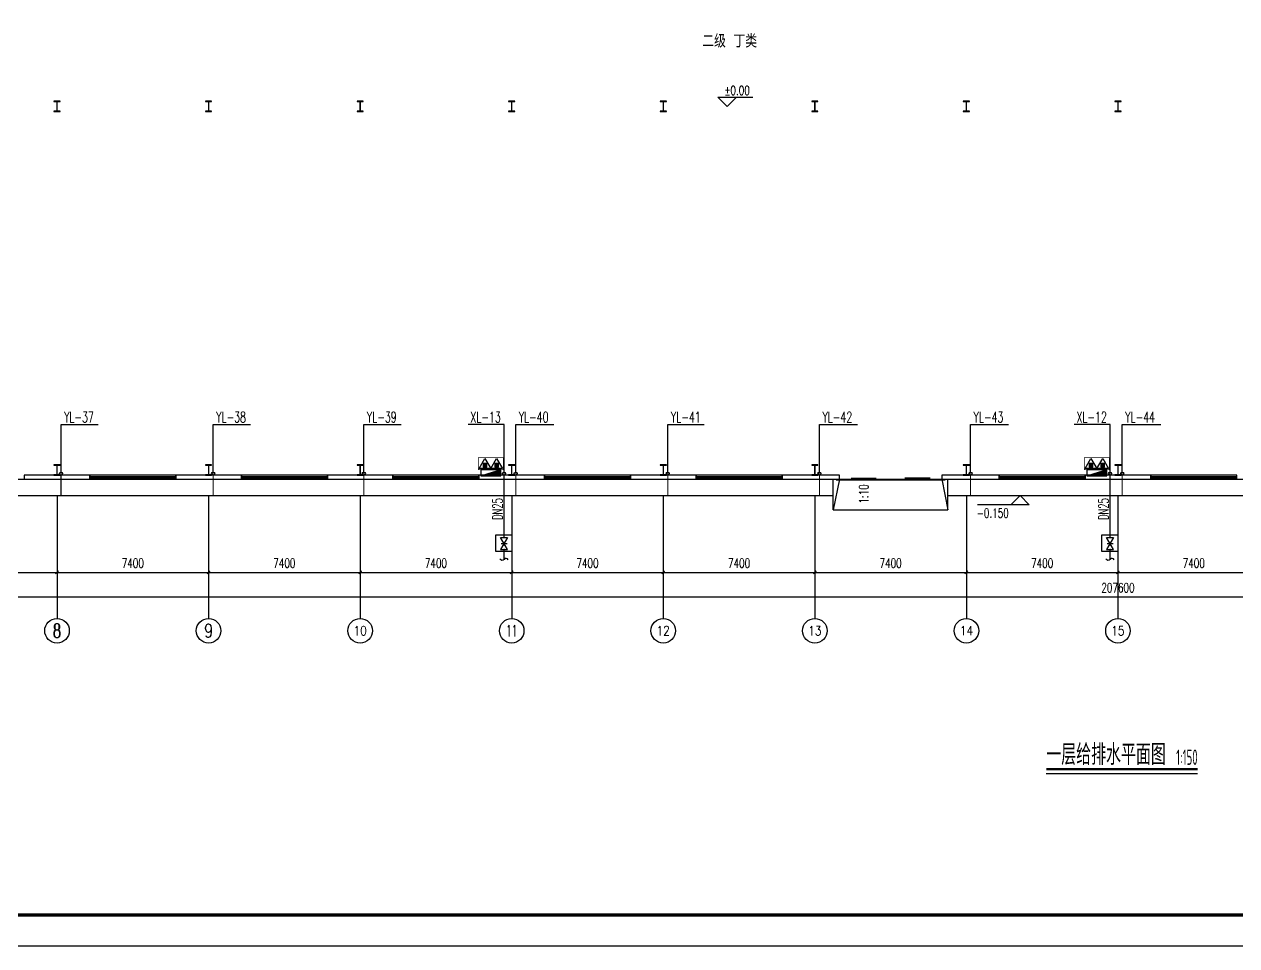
# Model space of a CAD drawing. Extents: x -409572 to -157272, y 600795 to 878326.
# Drawn here: x -340119 to -280919, y 697059 to 742051 of the extents above; entities that cross this region are included whole.
import ezdxf
from ezdxf.enums import TextEntityAlignment as Align

# ---------------------------------------------------------------- set-up
doc = ezdxf.new("R2010")
doc.units = 0
doc.header["$LTSCALE"] = 1000
doc.header["$MEASUREMENT"] = 0
for name, pattern in [('CENTER2', [1.125, 0.75, -0.125, 0.125, -0.125]), ('DASHDOT2', [0.5, 0.25, -0.125, 0, -0.125]), ('PHANTOM2', [1.25, 0.625, -0.125, 0.125, -0.125, 0.125, -0.125])]:
    doc.linetypes.add(name, pattern=pattern)
doc.layers.get('0').update_dxf_attribs({"linetype": 'CONTINUOUS'})
doc.layers.get('DEFPOINTS').update_dxf_attribs({"linetype": 'CONTINUOUS'})
for name, color, linetype in [('AXIS', 3, 'CONTINUOUS'), ('AXIS_TEXT', 7, 'CONTINUOUS'), ('COLUMN', 9, 'CONTINUOUS'), ('DIM_ELEV', 3, 'CONTINUOUS'), ('DIM_SYMB', 3, 'CONTINUOUS'), ('DIM_消防', 3, 'CONTINUOUS'), ('DIM_雨水', 3, 'CONTINUOUS'), ('EQUIP_消防', 7, 'CONTINUOUS'), ('GROUND', 2, 'CONTINUOUS'), ('PIPE-消防', 1, 'CONTINUOUS'), ('PIPE-雨水', 4, 'PHANTOM2'), ('PUB_TEXT', 7, 'CONTINUOUS'), ('PUB_TITLE', 4, 'CONTINUOUS'), ('STAIR', 2, 'CONTINUOUS'), ('TWT_TEXT', 7, 'CONTINUOUS'), ('VALVE_消防', 7, 'CONTINUOUS'), ('VPIPE-消防', 1, 'DASHDOT2'), ('VPIPE-雨水', 4, 'PHANTOM2'), ('WALL', 9, 'CONTINUOUS'), ('WINDOW', 4, 'CONTINUOUS'), ('WIRE-照明', 1, 'CONTINUOUS')]:
    doc.layers.add(name, color=color, linetype=linetype)
doc.styles.add('_TCH_AXIS', font='COMPLEX', dxfattribs={"bigfont": 'GBCBIG'})
doc.styles.add('_TCH_DIM', font='SIMPLEX', dxfattribs={"bigfont": 'GBCBIG'})
doc.styles.add('_TWT_SERIAL', font='COMPLEX', dxfattribs={"width": 0.8, "height": 3.5, "bigfont": 'HZTXT'})
doc.styles.add('COMPLEX', font='COMPLEX')
doc.styles.add('DIM_FONT', font='SIMPLEX.shx', dxfattribs={"width": 0.7})
doc.styles.get("Standard").update_dxf_attribs({"font": 'GBENOR', "bigfont": 'GBCBIG'})
doc.styles.add('STY53', font='COMPLEX', dxfattribs={"width": 0.6, "bigfont": 'HZTXT'})
doc.styles.add('图签黑体', font='simhei.ttf', dxfattribs={"width": 0.75})
doc.dimstyles.new('DIMN150', dxfattribs={"dimscale": 1.5, "dimtxt": 300, "dimasz": 100, "dimexe": 250, "dimexo": 300, "dimgap": 150, "dimtad": 1, "dimdec": 0, "dimzin": 0, "dimtxsty": 'DIM_FONT', "dimblk": 'ARCHTICK', "dimcen": 0.09, "dimclrt": 7, "dimazin": 3, "dimtfac": 1, "dimtdec": 0, "dimtix": 1, "dimtmove": 0, "dimatfit": 3, "dimtolj": 1, "dimtzin": 0})

# ---------------------------------------------------------------- blocks, each defined once
blk = doc.blocks.new('$WINLIB2D$00000001')
at = {"color": 0}
for points in [[(-0.5, 0.5), (-0.5, -0.5)], [(-0.5, 0.5), (0.5, 0.5)], [(0.5, -0.5), (0.5, 0.5)], [(0.5, 0.167), (-0.5, 0.167)], [(0.5, -0.167), (-0.5, -0.167)], [(-0.5, -0.5), (0.5, -0.5)]]:
    blk.add_lwpolyline(points, dxfattribs=at)
blk = doc.blocks.new('$DORLIB2D$00000130')
at = {"color": 0, "linetype": 'CONTINUOUS'}
for p, q in [((-0.533, 0.66), (-0.533, 0.513)), ((0, 0.66), (-0.533, 0.66)), ((0, 0.513), (0, 0.66)), ((0.533, 0.66), (0, 0.66)), ((0.533, 0.66), (0.533, 0.513)), ((0, 0.513), (-0.533, 0.513)), ((0.533, 0.513), (0, 0.513)), ((-0.385, 0.269), (-0.14, 0.269)), ((-0.385, 0.269), (-0.3, 0.214)), ((-0.3, 0.214), (-0.3, 0.269)), ((0.385, 0.269), (0.14, 0.269)), ((0.3, 0.214), (0.3, 0.269)), ((0.385, 0.269), (0.3, 0.214))]:
    blk.add_line(p, q, dxfattribs=at)
blk = doc.blocks.new('_AXISO')
blk.add_circle((0, 0), 0.5)
at = {"layer": 'AXIS_TEXT', "style": 'COMPLEX', "width": 1.041667}
blk.add_attdef('A', text='', height=0.56, dxfattribs=at).set_placement((-0.25, -0.28), (0.25, -0.28), align=Align.FIT)
blk = doc.blocks.new('_ARCHTICK')
at = {"color": 0, "linetype": 'BYBLOCK', "const_width": 0.4}
blk.add_lwpolyline([(-0.5, -0.5), (0.5, 0.5)], dxfattribs=at)
blk = doc.blocks.new('*D33')
at = {"layer": 'AXIS', "color": 0}
for p, q in [((-390519, 716695), (-390519, 711820)), ((-182919, 716695), (-182919, 711820)), ((-390519, 712195), (-182919, 712195))]:
    blk.add_line(p, q, dxfattribs=at)
at = {"layer": 'DEFPOINTS', "color": 0}
for p in [(-390519, 717145), (-182919, 717145), (-182919, 712195)]:
    blk.add_point(p, dxfattribs=at)
at = {"layer": 'AXIS', "color": 0, "xscale": 150, "yscale": 150, "zscale": 150, "rotation": 180}
blk.add_blockref('_ARCHTICK', (-390519, 712195), dxfattribs=at)
at = {"layer": 'AXIS', "color": 0, "xscale": 150, "yscale": 150, "zscale": 150}
blk.add_blockref('_ARCHTICK', (-182919, 712195), dxfattribs=at)
at = {"layer": 'AXIS', "color": 7, "insert": (-286719, 712645), "char_height": 450, "attachment_point": 5, "style": 'DIM_FONT'}
blk.add_mtext('\\A1;207600', dxfattribs=at)
blk = doc.blocks.new('*D41')
at = {"layer": 'AXIS', "color": 0}
for p, q in [((-345919, 716695), (-345919, 713020)), ((-338519, 716695), (-338519, 713020)), ((-345919, 713395), (-338519, 713395))]:
    blk.add_line(p, q, dxfattribs=at)
at = {"layer": 'DEFPOINTS', "color": 0}
for p in [(-345919, 717145), (-338519, 717145), (-338519, 713395)]:
    blk.add_point(p, dxfattribs=at)
at = {"layer": 'AXIS', "color": 0, "xscale": 150, "yscale": 150, "zscale": 150, "rotation": 180}
blk.add_blockref('_ARCHTICK', (-345919, 713395), dxfattribs=at)
at = {"layer": 'AXIS', "color": 0, "xscale": 150, "yscale": 150, "zscale": 150}
blk.add_blockref('_ARCHTICK', (-338519, 713395), dxfattribs=at)
at = {"layer": 'AXIS', "color": 7, "insert": (-342219, 713845), "char_height": 450, "attachment_point": 5, "style": 'DIM_FONT'}
blk.add_mtext('\\A1;7400', dxfattribs=at)
blk = doc.blocks.new('*D42')
at = {"layer": 'AXIS', "color": 0}
for p, q in [((-338519, 716695), (-338519, 713020)), ((-331119, 716695), (-331119, 713020)), ((-338519, 713395), (-331119, 713395))]:
    blk.add_line(p, q, dxfattribs=at)
at = {"layer": 'DEFPOINTS', "color": 0}
for p in [(-338519, 717145), (-331119, 717145), (-331119, 713395)]:
    blk.add_point(p, dxfattribs=at)
at = {"layer": 'AXIS', "color": 0, "xscale": 150, "yscale": 150, "zscale": 150, "rotation": 180}
blk.add_blockref('_ARCHTICK', (-338519, 713395), dxfattribs=at)
at = {"layer": 'AXIS', "color": 0, "xscale": 150, "yscale": 150, "zscale": 150}
blk.add_blockref('_ARCHTICK', (-331119, 713395), dxfattribs=at)
at = {"layer": 'AXIS', "color": 7, "insert": (-334819, 713845), "char_height": 450, "attachment_point": 5, "style": 'DIM_FONT'}
blk.add_mtext('\\A1;7400', dxfattribs=at)
blk = doc.blocks.new('*D43')
at = {"layer": 'AXIS', "color": 0}
for p, q in [((-331119, 716695), (-331119, 713020)), ((-323719, 716695), (-323719, 713020)), ((-331119, 713395), (-323719, 713395))]:
    blk.add_line(p, q, dxfattribs=at)
at = {"layer": 'DEFPOINTS', "color": 0}
for p in [(-331119, 717145), (-323719, 717145), (-323719, 713395)]:
    blk.add_point(p, dxfattribs=at)
at = {"layer": 'AXIS', "color": 0, "xscale": 150, "yscale": 150, "zscale": 150, "rotation": 180}
blk.add_blockref('_ARCHTICK', (-331119, 713395), dxfattribs=at)
at = {"layer": 'AXIS', "color": 0, "xscale": 150, "yscale": 150, "zscale": 150}
blk.add_blockref('_ARCHTICK', (-323719, 713395), dxfattribs=at)
at = {"layer": 'AXIS', "color": 7, "insert": (-327419, 713845), "char_height": 450, "attachment_point": 5, "style": 'DIM_FONT'}
blk.add_mtext('\\A1;7400', dxfattribs=at)
blk = doc.blocks.new('*D44')
at = {"layer": 'AXIS', "color": 0}
for p, q in [((-323719, 716695), (-323719, 713020)), ((-316319, 716695), (-316319, 713020)), ((-323719, 713395), (-316319, 713395))]:
    blk.add_line(p, q, dxfattribs=at)
at = {"layer": 'DEFPOINTS', "color": 0}
for p in [(-323719, 717145), (-316319, 717145), (-316319, 713395)]:
    blk.add_point(p, dxfattribs=at)
at = {"layer": 'AXIS', "color": 0, "xscale": 150, "yscale": 150, "zscale": 150, "rotation": 180}
blk.add_blockref('_ARCHTICK', (-323719, 713395), dxfattribs=at)
at = {"layer": 'AXIS', "color": 0, "xscale": 150, "yscale": 150, "zscale": 150}
blk.add_blockref('_ARCHTICK', (-316319, 713395), dxfattribs=at)
at = {"layer": 'AXIS', "color": 7, "insert": (-320019, 713845), "char_height": 450, "attachment_point": 5, "style": 'DIM_FONT'}
blk.add_mtext('\\A1;7400', dxfattribs=at)
blk = doc.blocks.new('*D45')
at = {"layer": 'AXIS', "color": 0}
for p, q in [((-316319, 716695), (-316319, 713020)), ((-308919, 716695), (-308919, 713020)), ((-316319, 713395), (-308919, 713395))]:
    blk.add_line(p, q, dxfattribs=at)
at = {"layer": 'DEFPOINTS', "color": 0}
for p in [(-316319, 717145), (-308919, 717145), (-308919, 713395)]:
    blk.add_point(p, dxfattribs=at)
at = {"layer": 'AXIS', "color": 0, "xscale": 150, "yscale": 150, "zscale": 150, "rotation": 180}
blk.add_blockref('_ARCHTICK', (-316319, 713395), dxfattribs=at)
at = {"layer": 'AXIS', "color": 0, "xscale": 150, "yscale": 150, "zscale": 150}
blk.add_blockref('_ARCHTICK', (-308919, 713395), dxfattribs=at)
at = {"layer": 'AXIS', "color": 7, "insert": (-312619, 713845), "char_height": 450, "attachment_point": 5, "style": 'DIM_FONT'}
blk.add_mtext('\\A1;7400', dxfattribs=at)
blk = doc.blocks.new('*D46')
at = {"layer": 'AXIS', "color": 0}
for p, q in [((-308919, 716695), (-308919, 713020)), ((-301519, 716695), (-301519, 713020)), ((-308919, 713395), (-301519, 713395))]:
    blk.add_line(p, q, dxfattribs=at)
at = {"layer": 'DEFPOINTS', "color": 0}
for p in [(-308919, 717145), (-301519, 717145), (-301519, 713395)]:
    blk.add_point(p, dxfattribs=at)
at = {"layer": 'AXIS', "color": 0, "xscale": 150, "yscale": 150, "zscale": 150, "rotation": 180}
blk.add_blockref('_ARCHTICK', (-308919, 713395), dxfattribs=at)
at = {"layer": 'AXIS', "color": 0, "xscale": 150, "yscale": 150, "zscale": 150}
blk.add_blockref('_ARCHTICK', (-301519, 713395), dxfattribs=at)
at = {"layer": 'AXIS', "color": 7, "insert": (-305219, 713845), "char_height": 450, "attachment_point": 5, "style": 'DIM_FONT'}
blk.add_mtext('\\A1;7400', dxfattribs=at)
blk = doc.blocks.new('*D47')
at = {"layer": 'AXIS', "color": 0}
for p, q in [((-301519, 716695), (-301519, 713020)), ((-294119, 716695), (-294119, 713020)), ((-301519, 713395), (-294119, 713395))]:
    blk.add_line(p, q, dxfattribs=at)
at = {"layer": 'DEFPOINTS', "color": 0}
for p in [(-301519, 717145), (-294119, 717145), (-294119, 713395)]:
    blk.add_point(p, dxfattribs=at)
at = {"layer": 'AXIS', "color": 0, "xscale": 150, "yscale": 150, "zscale": 150, "rotation": 180}
blk.add_blockref('_ARCHTICK', (-301519, 713395), dxfattribs=at)
at = {"layer": 'AXIS', "color": 0, "xscale": 150, "yscale": 150, "zscale": 150}
blk.add_blockref('_ARCHTICK', (-294119, 713395), dxfattribs=at)
at = {"layer": 'AXIS', "color": 7, "insert": (-297819, 713845), "char_height": 450, "attachment_point": 5, "style": 'DIM_FONT'}
blk.add_mtext('\\A1;7400', dxfattribs=at)
blk = doc.blocks.new('*D48')
at = {"layer": 'AXIS', "color": 0}
for p, q in [((-294119, 716695), (-294119, 713020)), ((-286719, 716695), (-286719, 713020)), ((-294119, 713395), (-286719, 713395))]:
    blk.add_line(p, q, dxfattribs=at)
at = {"layer": 'DEFPOINTS', "color": 0}
for p in [(-294119, 717145), (-286719, 717145), (-286719, 713395)]:
    blk.add_point(p, dxfattribs=at)
at = {"layer": 'AXIS', "color": 0, "xscale": 150, "yscale": 150, "zscale": 150, "rotation": 180}
blk.add_blockref('_ARCHTICK', (-294119, 713395), dxfattribs=at)
at = {"layer": 'AXIS', "color": 0, "xscale": 150, "yscale": 150, "zscale": 150}
blk.add_blockref('_ARCHTICK', (-286719, 713395), dxfattribs=at)
at = {"layer": 'AXIS', "color": 7, "insert": (-290419, 713845), "char_height": 450, "attachment_point": 5, "style": 'DIM_FONT'}
blk.add_mtext('\\A1;7400', dxfattribs=at)
blk = doc.blocks.new('*D49')
at = {"layer": 'AXIS', "color": 0}
for p, q in [((-286719, 716695), (-286719, 713020)), ((-279319, 716695), (-279319, 713020)), ((-286719, 713395), (-279319, 713395))]:
    blk.add_line(p, q, dxfattribs=at)
at = {"layer": 'DEFPOINTS', "color": 0}
for p in [(-286719, 717145), (-279319, 717145), (-279319, 713395)]:
    blk.add_point(p, dxfattribs=at)
at = {"layer": 'AXIS', "color": 0, "xscale": 150, "yscale": 150, "zscale": 150, "rotation": 180}
blk.add_blockref('_ARCHTICK', (-286719, 713395), dxfattribs=at)
at = {"layer": 'AXIS', "color": 0, "xscale": 150, "yscale": 150, "zscale": 150}
blk.add_blockref('_ARCHTICK', (-279319, 713395), dxfattribs=at)
at = {"layer": 'AXIS', "color": 7, "insert": (-283019, 713845), "char_height": 450, "attachment_point": 5, "style": 'DIM_FONT'}
blk.add_mtext('\\A1;7400', dxfattribs=at)
blk = doc.blocks.new('$ATTACHMENT$00000214')
h = blk.add_hatch()
h.set_pattern_fill('ANSI31', color=256, scale=200, style=0)
h.set_pattern_definition([(45, (-38543.802, -6842.639), (-17.67767, 17.67767), [])])
h.paths.add_polyline_path([(-65, 2), (65, 2), (65, -128), (-65, -128)])
for points in [[(0, 172), (-198, -172), (198, -172)], [(-65, 2), (65, 2), (65, -128), (-65, -128)]]:
    blk.add_lwpolyline(points, close=True)
blk = doc.blocks.new('D22222')
at = {"layer": 'PIPE-消防', "color": 3, "ltscale": 2, "const_width": 20}
blk.add_lwpolyline([(-220006, -23693), (-219158, -23693), (-219158, -24098), (-220006, -24098)], close=True, dxfattribs=at)
at = {"layer": 'EQUIP_消防', "rotation": 180}
for p in [(-219780, -23901), (-219383, -23901)]:
    blk.add_blockref('$ATTACHMENT$00000214', p, dxfattribs=at)
blk = doc.blocks.new('*X12')
at = {"color": 0}
for p, q in [((7200.8125, 5700.8125), (7201, 5700.8125)), ((7200.81875, 5700.81875), (7201, 5700.81875)), ((7200.825, 5700.825), (7201, 5700.825)), ((7200.83125, 5700.83125), (7201, 5700.83125)), ((7200.8375, 5700.8375), (7201, 5700.8375)), ((7200.84375, 5700.84375), (7201, 5700.84375)), ((7200.85, 5700.85), (7201, 5700.85)), ((7200.85625, 5700.85625), (7201, 5700.85625)), ((7200.8625, 5700.8625), (7201, 5700.8625)), ((7200.86875, 5700.86875), (7201, 5700.86875)), ((7200.875, 5700.875), (7201, 5700.875)), ((7200.88125, 5700.88125), (7201, 5700.88125)), ((7200.8875, 5700.8875), (7201, 5700.8875)), ((7200.89375, 5700.89375), (7201, 5700.89375)), ((7200.9, 5700.9), (7201, 5700.9)), ((7200.90625, 5700.90625), (7201, 5700.90625)), ((7200.9125, 5700.9125), (7201, 5700.9125)), ((7200.91875, 5700.91875), (7201, 5700.91875)), ((7200.925, 5700.925), (7201, 5700.925)), ((7200.93125, 5700.93125), (7201, 5700.93125)), ((7200.9375, 5700.9375), (7201, 5700.9375)), ((7200.94375, 5700.94375), (7201, 5700.94375)), ((7200.95, 5700.95), (7201, 5700.95)), ((7200.95625, 5700.95625), (7201, 5700.95625)), ((7200.9625, 5700.9625), (7201, 5700.9625)), ((7200.96875, 5700.96875), (7201, 5700.96875)), ((7200.975, 5700.975), (7201, 5700.975)), ((7200.98125, 5700.98125), (7201, 5700.98125)), ((7200.9875, 5700.9875), (7201, 5700.9875)), ((7200.99375, 5700.99375), (7201, 5700.99375)), ((7200.20625, 5700.20625), (7201, 5700.20625)), ((7200.2125, 5700.2125), (7201, 5700.2125)), ((7200.21875, 5700.21875), (7201, 5700.21875)), ((7200.225, 5700.225), (7201, 5700.225)), ((7200.23125, 5700.23125), (7201, 5700.23125)), ((7200.2375, 5700.2375), (7201, 5700.2375)), ((7200.24375, 5700.24375), (7201, 5700.24375)), ((7200.25, 5700.25), (7201, 5700.25)), ((7200.25625, 5700.25625), (7201, 5700.25625)), ((7200.2625, 5700.2625), (7201, 5700.2625)), ((7200.26875, 5700.26875), (7201, 5700.26875)), ((7200.275, 5700.275), (7201, 5700.275)), ((7200.28125, 5700.28125), (7201, 5700.28125)), ((7200.2875, 5700.2875), (7201, 5700.2875)), ((7200.29375, 5700.29375), (7201, 5700.29375)), ((7200.3, 5700.3), (7201, 5700.3)), ((7200.30625, 5700.30625), (7201, 5700.30625)), ((7200.3125, 5700.3125), (7201, 5700.3125)), ((7200.31875, 5700.31875), (7201, 5700.31875)), ((7200.325, 5700.325), (7201, 5700.325)), ((7200.33125, 5700.33125), (7201, 5700.33125)), ((7200.3375, 5700.3375), (7201, 5700.3375)), ((7200.34375, 5700.34375), (7201, 5700.34375)), ((7200.35, 5700.35), (7201, 5700.35)), ((7200.35625, 5700.35625), (7201, 5700.35625)), ((7200.3625, 5700.3625), (7201, 5700.3625)), ((7200.36875, 5700.36875), (7201, 5700.36875)), ((7200.375, 5700.375), (7201, 5700.375)), ((7200.38125, 5700.38125), (7201, 5700.38125)), ((7200.3875, 5700.3875), (7201, 5700.3875)), ((7200.39375, 5700.39375), (7201, 5700.39375)), ((7200.4, 5700.4), (7201, 5700.4)), ((7200.40625, 5700.40625), (7201, 5700.40625)), ((7200.4125, 5700.4125), (7201, 5700.4125)), ((7200.41875, 5700.41875), (7201, 5700.41875)), ((7200.425, 5700.425), (7201, 5700.425)), ((7200.43125, 5700.43125), (7201, 5700.43125)), ((7200.4375, 5700.4375), (7201, 5700.4375)), ((7200.44375, 5700.44375), (7201, 5700.44375)), ((7200.45, 5700.45), (7201, 5700.45)), ((7200.45625, 5700.45625), (7201, 5700.45625)), ((7200.4625, 5700.4625), (7201, 5700.4625)), ((7200.46875, 5700.46875), (7201, 5700.46875)), ((7200.475, 5700.475), (7201, 5700.475)), ((7200.48125, 5700.48125), (7201, 5700.48125)), ((7200.4875, 5700.4875), (7201, 5700.4875)), ((7200.49375, 5700.49375), (7201, 5700.49375)), ((7200.5, 5700.5), (7201, 5700.5)), ((7200.50625, 5700.50625), (7201, 5700.50625)), ((7200.5125, 5700.5125), (7201, 5700.5125)), ((7200.51875, 5700.51875), (7201, 5700.51875)), ((7200.525, 5700.525), (7201, 5700.525)), ((7200.53125, 5700.53125), (7201, 5700.53125)), ((7200.5375, 5700.5375), (7201, 5700.5375)), ((7200.54375, 5700.54375), (7201, 5700.54375)), ((7200.55, 5700.55), (7201, 5700.55)), ((7200.55625, 5700.55625), (7201, 5700.55625)), ((7200.5625, 5700.5625), (7201, 5700.5625)), ((7200.56875, 5700.56875), (7201, 5700.56875)), ((7200.575, 5700.575), (7201, 5700.575)), ((7200.58125, 5700.58125), (7201, 5700.58125)), ((7200.5875, 5700.5875), (7201, 5700.5875)), ((7200.59375, 5700.59375), (7201, 5700.59375)), ((7200.6, 5700.6), (7201, 5700.6)), ((7200.60625, 5700.60625), (7201, 5700.60625)), ((7200.6125, 5700.6125), (7201, 5700.6125)), ((7200.61875, 5700.61875), (7201, 5700.61875)), ((7200.625, 5700.625), (7201, 5700.625)), ((7200.63125, 5700.63125), (7201, 5700.63125)), ((7200.6375, 5700.6375), (7201, 5700.6375)), ((7200.64375, 5700.64375), (7201, 5700.64375)), ((7200.65, 5700.65), (7201, 5700.65)), ((7200.65625, 5700.65625), (7201, 5700.65625)), ((7200.6625, 5700.6625), (7201, 5700.6625)), ((7200.66875, 5700.66875), (7201, 5700.66875)), ((7200.675, 5700.675), (7201, 5700.675)), ((7200.68125, 5700.68125), (7201, 5700.68125)), ((7200.6875, 5700.6875), (7201, 5700.6875)), ((7200.69375, 5700.69375), (7201, 5700.69375)), ((7200.7, 5700.7), (7201, 5700.7)), ((7200.70625, 5700.70625), (7201, 5700.70625)), ((7200.7125, 5700.7125), (7201, 5700.7125)), ((7200.71875, 5700.71875), (7201, 5700.71875)), ((7200.725, 5700.725), (7201, 5700.725)), ((7200.73125, 5700.73125), (7201, 5700.73125)), ((7200.7375, 5700.7375), (7201, 5700.7375)), ((7200.74375, 5700.74375), (7201, 5700.74375)), ((7200.75, 5700.75), (7201, 5700.75)), ((7200.75625, 5700.75625), (7201, 5700.75625)), ((7200.7625, 5700.7625), (7201, 5700.7625)), ((7200.76875, 5700.76875), (7201, 5700.76875)), ((7200.775, 5700.775), (7201, 5700.775)), ((7200.78125, 5700.78125), (7201, 5700.78125)), ((7200.7875, 5700.7875), (7201, 5700.7875)), ((7200.79375, 5700.79375), (7201, 5700.79375)), ((7200.8, 5700.8), (7201, 5700.8)), ((7200.80625, 5700.80625), (7201, 5700.80625)), ((7200.00625, 5700.00625), (7201, 5700.00625)), ((7200.0125, 5700.0125), (7201, 5700.0125)), ((7200.01875, 5700.01875), (7201, 5700.01875)), ((7200.025, 5700.025), (7201, 5700.025)), ((7200.03125, 5700.03125), (7201, 5700.03125)), ((7200.0375, 5700.0375), (7201, 5700.0375)), ((7200.04375, 5700.04375), (7201, 5700.04375)), ((7200.05, 5700.05), (7201, 5700.05)), ((7200.05625, 5700.05625), (7201, 5700.05625)), ((7200.0625, 5700.0625), (7201, 5700.0625)), ((7200.06875, 5700.06875), (7201, 5700.06875)), ((7200.075, 5700.075), (7201, 5700.075)), ((7200.08125, 5700.08125), (7201, 5700.08125)), ((7200.0875, 5700.0875), (7201, 5700.0875)), ((7200.09375, 5700.09375), (7201, 5700.09375)), ((7200.1, 5700.1), (7201, 5700.1)), ((7200.10625, 5700.10625), (7201, 5700.10625)), ((7200.1125, 5700.1125), (7201, 5700.1125)), ((7200.11875, 5700.11875), (7201, 5700.11875)), ((7200.125, 5700.125), (7201, 5700.125)), ((7200.13125, 5700.13125), (7201, 5700.13125)), ((7200.1375, 5700.1375), (7201, 5700.1375)), ((7200.14375, 5700.14375), (7201, 5700.14375)), ((7200.15, 5700.15), (7201, 5700.15)), ((7200.15625, 5700.15625), (7201, 5700.15625)), ((7200.1625, 5700.1625), (7201, 5700.1625)), ((7200.16875, 5700.16875), (7201, 5700.16875)), ((7200.175, 5700.175), (7201, 5700.175)), ((7200.18125, 5700.18125), (7201, 5700.18125)), ((7200.1875, 5700.1875), (7201, 5700.1875)), ((7200.19375, 5700.19375), (7201, 5700.19375)), ((7200.2, 5700.2), (7201, 5700.2))]:
    blk.add_line(p, q, dxfattribs=at)
blk = doc.blocks.new('$ATTACHMENT$00000088')
for p, q in [((325, 0), (-325, -200)), ((325, 0), (-325, 0)), ((-325, 0), (-325, -200)), ((325, -200), (325, 0)), ((-325, -200), (325, -200))]:
    blk.add_line(p, q)
at = {"xscale": 650, "yscale": 200, "zscale": 650, "rotation": 180}
blk.add_blockref('*X12', (4680325, 1140000), dxfattribs=at)
blk = doc.blocks.new('$VALVE$00000296')
for points in [[(-125, 72), (-125, -72), (125, 72), (125, -72), (-125, 72)], [(0, 60), (0, -64)]]:
    blk.add_lwpolyline(points)
for p in [(-125, 0), (125, 0)]:
    blk.add_point(p)
blk = doc.blocks.new('$TWTSYS$00000132')
at = {"elevation": 0}
blk.add_lwpolyline([(7, -101, -0.575183), (0, 0, 0.604745), (-11, 101, 16.924828)], format="xyb", dxfattribs=at)
blk = doc.blocks.new('JOJ')
at = {"layer": 'AXIS', "color": 8}
for p, q in [((-338518.8, 717145.4), (-338518.8, 711145.4)), ((-331118.8, 717145.4), (-331118.8, 711145.4)), ((-323718.8, 717145.4), (-323718.8, 711145.4)), ((-316318.8, 717145.4), (-316318.8, 711145.4)), ((-308918.8, 717145.4), (-308918.8, 711145.4)), ((-301518.8, 717145.4), (-301518.8, 711145.4)), ((-294118.8, 717145.4), (-294118.8, 711145.4)), ((-286718.8, 717145.4), (-286718.8, 711145.4))]:
    blk.add_line(p, q, dxfattribs=at)
at = {"layer": 'COLUMN', "color": 8}
for p, q in [((-338368.8, 736395.4), (-338668.8, 736395.4)), ((-338668.8, 736395.4), (-338668.8, 736377.4)), ((-338668.8, 736377.4), (-338528.8, 736377.4)), ((-338528.8, 735913.4), (-338668.8, 735913.4)), ((-338668.8, 735913.4), (-338668.8, 735895.4)), ((-338668.8, 735895.4), (-338368.8, 735895.4)), ((-338528.8, 736377.4), (-338523.8, 736372.4)), ((-338523.8, 735918.4), (-338528.8, 735913.4)), ((-338523.8, 736372.4), (-338523.8, 735918.4)), ((-338513.8, 736372.4), (-338508.8, 736377.4)), ((-338513.8, 735918.4), (-338513.8, 736372.4)), ((-338508.8, 735913.4), (-338513.8, 735918.4)), ((-338508.8, 736377.4), (-338368.8, 736377.4)), ((-338368.8, 735913.4), (-338508.8, 735913.4)), ((-338368.8, 736377.4), (-338368.8, 736395.4)), ((-338368.8, 735895.4), (-338368.8, 735913.4)), ((-330968.8, 736395.4), (-331268.8, 736395.4)), ((-331268.8, 736395.4), (-331268.8, 736377.4)), ((-331268.8, 736377.4), (-331128.8, 736377.4)), ((-331128.8, 735913.4), (-331268.8, 735913.4)), ((-331268.8, 735913.4), (-331268.8, 735895.4)), ((-331268.8, 735895.4), (-330968.8, 735895.4)), ((-331128.8, 736377.4), (-331123.8, 736372.4)), ((-331123.8, 735918.4), (-331128.8, 735913.4)), ((-331123.8, 736372.4), (-331123.8, 735918.4)), ((-331113.8, 736372.4), (-331108.8, 736377.4)), ((-331113.8, 735918.4), (-331113.8, 736372.4)), ((-331108.8, 735913.4), (-331113.8, 735918.4)), ((-331108.8, 736377.4), (-330968.8, 736377.4)), ((-330968.8, 735913.4), (-331108.8, 735913.4)), ((-330968.8, 736377.4), (-330968.8, 736395.4)), ((-330968.8, 735895.4), (-330968.8, 735913.4)), ((-323568.8, 736395.4), (-323868.8, 736395.4)), ((-323868.8, 736395.4), (-323868.8, 736377.4)), ((-323868.8, 736377.4), (-323728.8, 736377.4)), ((-323728.8, 735913.4), (-323868.8, 735913.4)), ((-323868.8, 735913.4), (-323868.8, 735895.4)), ((-323868.8, 735895.4), (-323568.8, 735895.4)), ((-323728.8, 736377.4), (-323723.8, 736372.4)), ((-323723.8, 735918.4), (-323728.8, 735913.4)), ((-323723.8, 736372.4), (-323723.8, 735918.4)), ((-323713.8, 736372.4), (-323708.8, 736377.4)), ((-323713.8, 735918.4), (-323713.8, 736372.4)), ((-323708.8, 735913.4), (-323713.8, 735918.4)), ((-323708.8, 736377.4), (-323568.8, 736377.4)), ((-323568.8, 735913.4), (-323708.8, 735913.4)), ((-323568.8, 736377.4), (-323568.8, 736395.4)), ((-323568.8, 735895.4), (-323568.8, 735913.4)), ((-316168.8, 736395.4), (-316468.8, 736395.4)), ((-316468.8, 736395.4), (-316468.8, 736377.4)), ((-316468.8, 736377.4), (-316328.8, 736377.4)), ((-316328.8, 735913.4), (-316468.8, 735913.4)), ((-316468.8, 735913.4), (-316468.8, 735895.4)), ((-316468.8, 735895.4), (-316168.8, 735895.4)), ((-316328.8, 736377.4), (-316323.8, 736372.4)), ((-316323.8, 735918.4), (-316328.8, 735913.4)), ((-316323.8, 736372.4), (-316323.8, 735918.4)), ((-316313.8, 736372.4), (-316308.8, 736377.4)), ((-316313.8, 735918.4), (-316313.8, 736372.4)), ((-316308.8, 735913.4), (-316313.8, 735918.4)), ((-316308.8, 736377.4), (-316168.8, 736377.4)), ((-316168.8, 735913.4), (-316308.8, 735913.4)), ((-316168.8, 736377.4), (-316168.8, 736395.4)), ((-316168.8, 735895.4), (-316168.8, 735913.4)), ((-308768.8, 736395.4), (-309068.8, 736395.4)), ((-309068.8, 736395.4), (-309068.8, 736377.4)), ((-309068.8, 736377.4), (-308928.8, 736377.4)), ((-308928.8, 735913.4), (-309068.8, 735913.4)), ((-309068.8, 735913.4), (-309068.8, 735895.4)), ((-309068.8, 735895.4), (-308768.8, 735895.4)), ((-308928.8, 736377.4), (-308923.8, 736372.4)), ((-308923.8, 735918.4), (-308928.8, 735913.4)), ((-308923.8, 736372.4), (-308923.8, 735918.4)), ((-308913.8, 736372.4), (-308908.8, 736377.4)), ((-308913.8, 735918.4), (-308913.8, 736372.4)), ((-308908.8, 735913.4), (-308913.8, 735918.4)), ((-308908.8, 736377.4), (-308768.8, 736377.4)), ((-308768.8, 735913.4), (-308908.8, 735913.4)), ((-308768.8, 736377.4), (-308768.8, 736395.4)), ((-308768.8, 735895.4), (-308768.8, 735913.4)), ((-301368.8, 736395.4), (-301668.8, 736395.4)), ((-301668.8, 736395.4), (-301668.8, 736377.4)), ((-301668.8, 736377.4), (-301528.8, 736377.4)), ((-301528.8, 735913.4), (-301668.8, 735913.4)), ((-301668.8, 735913.4), (-301668.8, 735895.4)), ((-301668.8, 735895.4), (-301368.8, 735895.4)), ((-301528.8, 736377.4), (-301523.8, 736372.4)), ((-301523.8, 735918.4), (-301528.8, 735913.4)), ((-301523.8, 736372.4), (-301523.8, 735918.4)), ((-301513.8, 736372.4), (-301508.8, 736377.4)), ((-301513.8, 735918.4), (-301513.8, 736372.4)), ((-301508.8, 735913.4), (-301513.8, 735918.4)), ((-301508.8, 736377.4), (-301368.8, 736377.4)), ((-301368.8, 735913.4), (-301508.8, 735913.4)), ((-301368.8, 736377.4), (-301368.8, 736395.4)), ((-301368.8, 735895.4), (-301368.8, 735913.4)), ((-293968.8, 736395.4), (-294268.8, 736395.4)), ((-294268.8, 736395.4), (-294268.8, 736377.4)), ((-294268.8, 736377.4), (-294128.8, 736377.4)), ((-294128.8, 735913.4), (-294268.8, 735913.4)), ((-294268.8, 735913.4), (-294268.8, 735895.4)), ((-294268.8, 735895.4), (-293968.8, 735895.4)), ((-294128.8, 736377.4), (-294123.8, 736372.4)), ((-294123.8, 735918.4), (-294128.8, 735913.4)), ((-294123.8, 736372.4), (-294123.8, 735918.4)), ((-294113.8, 736372.4), (-294108.8, 736377.4)), ((-294113.8, 735918.4), (-294113.8, 736372.4)), ((-294108.8, 735913.4), (-294113.8, 735918.4)), ((-294108.8, 736377.4), (-293968.8, 736377.4)), ((-293968.8, 735913.4), (-294108.8, 735913.4)), ((-293968.8, 736377.4), (-293968.8, 736395.4)), ((-293968.8, 735895.4), (-293968.8, 735913.4)), ((-286568.8, 736395.4), (-286868.8, 736395.4)), ((-286868.8, 736395.4), (-286868.8, 736377.4)), ((-286868.8, 736377.4), (-286728.8, 736377.4)), ((-286728.8, 735913.4), (-286868.8, 735913.4)), ((-286868.8, 735913.4), (-286868.8, 735895.4)), ((-286868.8, 735895.4), (-286568.8, 735895.4)), ((-286728.8, 736377.4), (-286723.8, 736372.4)), ((-286723.8, 735918.4), (-286728.8, 735913.4)), ((-286723.8, 736372.4), (-286723.8, 735918.4)), ((-286713.8, 736372.4), (-286708.8, 736377.4)), ((-286713.8, 735918.4), (-286713.8, 736372.4)), ((-286708.8, 735913.4), (-286713.8, 735918.4)), ((-286708.8, 736377.4), (-286568.8, 736377.4)), ((-286568.8, 735913.4), (-286708.8, 735913.4)), ((-286568.8, 736377.4), (-286568.8, 736395.4)), ((-286568.8, 735895.4), (-286568.8, 735913.4)), ((-338368.8, 718645.4), (-338668.8, 718645.4)), ((-338668.8, 718645.4), (-338668.8, 718627.4)), ((-338668.8, 718627.4), (-338528.8, 718627.4)), ((-338528.8, 718163.4), (-338668.8, 718163.4)), ((-338668.8, 718163.4), (-338668.8, 718145.4)), ((-338668.8, 718145.4), (-338368.8, 718145.4)), ((-338528.8, 718627.4), (-338523.8, 718622.4)), ((-338523.8, 718168.4), (-338528.8, 718163.4)), ((-338523.8, 718622.4), (-338523.8, 718168.4)), ((-338513.8, 718622.4), (-338508.8, 718627.4)), ((-338513.8, 718168.4), (-338513.8, 718622.4)), ((-338508.8, 718163.4), (-338513.8, 718168.4)), ((-338508.8, 718627.4), (-338368.8, 718627.4)), ((-338368.8, 718163.4), (-338508.8, 718163.4)), ((-338368.8, 718627.4), (-338368.8, 718645.4)), ((-338368.8, 718145.4), (-338368.8, 718163.4)), ((-330968.8, 718645.4), (-331268.8, 718645.4)), ((-331268.8, 718645.4), (-331268.8, 718627.4)), ((-331268.8, 718627.4), (-331128.8, 718627.4)), ((-331128.8, 718163.4), (-331268.8, 718163.4)), ((-331268.8, 718163.4), (-331268.8, 718145.4)), ((-331268.8, 718145.4), (-330968.8, 718145.4)), ((-331128.8, 718627.4), (-331123.8, 718622.4)), ((-331123.8, 718168.4), (-331128.8, 718163.4)), ((-331123.8, 718622.4), (-331123.8, 718168.4)), ((-331113.8, 718622.4), (-331108.8, 718627.4)), ((-331113.8, 718168.4), (-331113.8, 718622.4)), ((-331108.8, 718163.4), (-331113.8, 718168.4)), ((-331108.8, 718627.4), (-330968.8, 718627.4)), ((-330968.8, 718163.4), (-331108.8, 718163.4)), ((-330968.8, 718627.4), (-330968.8, 718645.4)), ((-330968.8, 718145.4), (-330968.8, 718163.4)), ((-323568.8, 718645.4), (-323868.8, 718645.4)), ((-323868.8, 718645.4), (-323868.8, 718627.4)), ((-323868.8, 718627.4), (-323728.8, 718627.4)), ((-323728.8, 718163.4), (-323868.8, 718163.4)), ((-323868.8, 718163.4), (-323868.8, 718145.4)), ((-323868.8, 718145.4), (-323568.8, 718145.4)), ((-323728.8, 718627.4), (-323723.8, 718622.4)), ((-323723.8, 718168.4), (-323728.8, 718163.4)), ((-323723.8, 718622.4), (-323723.8, 718168.4)), ((-323713.8, 718622.4), (-323708.8, 718627.4)), ((-323713.8, 718168.4), (-323713.8, 718622.4)), ((-323708.8, 718163.4), (-323713.8, 718168.4)), ((-323708.8, 718627.4), (-323568.8, 718627.4)), ((-323568.8, 718163.4), (-323708.8, 718163.4)), ((-323568.8, 718627.4), (-323568.8, 718645.4)), ((-323568.8, 718145.4), (-323568.8, 718163.4)), ((-316168.8, 718645.4), (-316468.8, 718645.4)), ((-316468.8, 718645.4), (-316468.8, 718627.4)), ((-316468.8, 718627.4), (-316328.8, 718627.4)), ((-316328.8, 718163.4), (-316468.8, 718163.4)), ((-316468.8, 718163.4), (-316468.8, 718145.4)), ((-316468.8, 718145.4), (-316168.8, 718145.4)), ((-316328.8, 718627.4), (-316323.8, 718622.4)), ((-316323.8, 718168.4), (-316328.8, 718163.4)), ((-316323.8, 718622.4), (-316323.8, 718168.4)), ((-316313.8, 718622.4), (-316308.8, 718627.4)), ((-316313.8, 718168.4), (-316313.8, 718622.4)), ((-316308.8, 718163.4), (-316313.8, 718168.4)), ((-316308.8, 718627.4), (-316168.8, 718627.4)), ((-316168.8, 718163.4), (-316308.8, 718163.4)), ((-316168.8, 718627.4), (-316168.8, 718645.4)), ((-316168.8, 718145.4), (-316168.8, 718163.4)), ((-308768.8, 718645.4), (-309068.8, 718645.4)), ((-309068.8, 718645.4), (-309068.8, 718627.4)), ((-309068.8, 718627.4), (-308928.8, 718627.4)), ((-308928.8, 718163.4), (-309068.8, 718163.4)), ((-309068.8, 718163.4), (-309068.8, 718145.4)), ((-309068.8, 718145.4), (-308768.8, 718145.4)), ((-308928.8, 718627.4), (-308923.8, 718622.4)), ((-308923.8, 718168.4), (-308928.8, 718163.4)), ((-308923.8, 718622.4), (-308923.8, 718168.4)), ((-308913.8, 718622.4), (-308908.8, 718627.4)), ((-308913.8, 718168.4), (-308913.8, 718622.4)), ((-308908.8, 718163.4), (-308913.8, 718168.4)), ((-308908.8, 718627.4), (-308768.8, 718627.4)), ((-308768.8, 718163.4), (-308908.8, 718163.4)), ((-308768.8, 718627.4), (-308768.8, 718645.4)), ((-308768.8, 718145.4), (-308768.8, 718163.4)), ((-301368.8, 718645.4), (-301668.8, 718645.4)), ((-301668.8, 718645.4), (-301668.8, 718627.4)), ((-301668.8, 718627.4), (-301528.8, 718627.4)), ((-301528.8, 718163.4), (-301668.8, 718163.4)), ((-301668.8, 718163.4), (-301668.8, 718145.4)), ((-301668.8, 718145.4), (-301368.8, 718145.4)), ((-301528.8, 718627.4), (-301523.8, 718622.4)), ((-301523.8, 718168.4), (-301528.8, 718163.4)), ((-301523.8, 718622.4), (-301523.8, 718168.4)), ((-301513.8, 718622.4), (-301508.8, 718627.4)), ((-301513.8, 718168.4), (-301513.8, 718622.4)), ((-301508.8, 718163.4), (-301513.8, 718168.4)), ((-301508.8, 718627.4), (-301368.8, 718627.4)), ((-301368.8, 718163.4), (-301508.8, 718163.4)), ((-301368.8, 718627.4), (-301368.8, 718645.4)), ((-301368.8, 718145.4), (-301368.8, 718163.4)), ((-293968.8, 718645.4), (-294268.8, 718645.4)), ((-294268.8, 718645.4), (-294268.8, 718627.4)), ((-294268.8, 718627.4), (-294128.8, 718627.4)), ((-294128.8, 718163.4), (-294268.8, 718163.4)), ((-294268.8, 718163.4), (-294268.8, 718145.4)), ((-294268.8, 718145.4), (-293968.8, 718145.4)), ((-294128.8, 718627.4), (-294123.8, 718622.4)), ((-294123.8, 718168.4), (-294128.8, 718163.4)), ((-294123.8, 718622.4), (-294123.8, 718168.4)), ((-294113.8, 718622.4), (-294108.8, 718627.4)), ((-294113.8, 718168.4), (-294113.8, 718622.4)), ((-294108.8, 718163.4), (-294113.8, 718168.4)), ((-294108.8, 718627.4), (-293968.8, 718627.4)), ((-293968.8, 718163.4), (-294108.8, 718163.4)), ((-293968.8, 718627.4), (-293968.8, 718645.4)), ((-293968.8, 718145.4), (-293968.8, 718163.4)), ((-286568.8, 718645.4), (-286868.8, 718645.4)), ((-286868.8, 718645.4), (-286868.8, 718627.4)), ((-286868.8, 718627.4), (-286728.8, 718627.4)), ((-286728.8, 718163.4), (-286868.8, 718163.4)), ((-286868.8, 718163.4), (-286868.8, 718145.4)), ((-286868.8, 718145.4), (-286568.8, 718145.4)), ((-286728.8, 718627.4), (-286723.8, 718622.4)), ((-286723.8, 718168.4), (-286728.8, 718163.4)), ((-286723.8, 718622.4), (-286723.8, 718168.4)), ((-286713.8, 718622.4), (-286708.8, 718627.4)), ((-286713.8, 718168.4), (-286713.8, 718622.4)), ((-286708.8, 718163.4), (-286713.8, 718168.4)), ((-286708.8, 718627.4), (-286568.8, 718627.4)), ((-286568.8, 718163.4), (-286708.8, 718163.4)), ((-286568.8, 718627.4), (-286568.8, 718645.4)), ((-286568.8, 718145.4), (-286568.8, 718163.4))]:
    blk.add_line(p, q, dxfattribs=at)
at = {"layer": 'DIM_ELEV', "color": 8}
for p, q in [((-305801, 736145.4), (-306251, 736595.4)), ((-306251, 736595.4), (-304540.8, 736595.4)), ((-305801, 736145.4), (-305351, 736595.4)), ((-291501.4, 717145.4), (-291951.4, 716695.4)), ((-291501.4, 717145.4), (-291051.4, 716695.4)), ((-291051.4, 716695.4), (-293571.4, 716695.4))]:
    blk.add_line(p, q, dxfattribs=at)
at = {"layer": 'DIM_SYMB', "color": 8}
blk.add_lwpolyline([(-298747.3, 717694.9, 0, 0, 0), (-298747.3, 717171.4, 120, 0, 0), (-298747.3, 716721.4, 0, 0, 0)], format="xyseb", dxfattribs=at)
at = {"layer": 'GROUND', "color": 8}
for p, q in [((-376418.8, 717945.4), (-300618.8, 717945.4)), ((-295018.8, 717945.4), (-182918.8, 717945.4)), ((-376418.8, 717145.4), (-300618.8, 717145.4)), ((-295018.8, 717145.4), (-182118.8, 717145.4))]:
    blk.add_line(p, q, dxfattribs=at)
at = {"layer": 'STAIR', "color": 8}
for p, q in [((-300618.8, 716445.4), (-300618.8, 717945.4)), ((-300618.8, 717945.4), (-295018.8, 717945.4)), ((-300318.8, 717945.4), (-300618.8, 716445.4)), ((-295318.8, 717945.4), (-295018.8, 716445.4)), ((-295018.8, 716445.4), (-295018.8, 717945.4)), ((-300618.8, 716445.4), (-295018.8, 716445.4))]:
    blk.add_line(p, q, dxfattribs=at)
at = {"layer": 'WALL', "color": 8}
for p, q in [((-338668.8, 718145.4), (-340118.8, 718145.4)), ((-340118.8, 718145.4), (-340118.8, 717945.4)), ((-336918.8, 718145.4), (-338368.8, 718145.4)), ((-336918.8, 717945.4), (-336918.8, 718145.4)), ((-331268.8, 718145.4), (-332718.8, 718145.4)), ((-332718.8, 718145.4), (-332718.8, 717945.4)), ((-329518.8, 718145.4), (-330968.8, 718145.4)), ((-329518.8, 717945.4), (-329518.8, 718145.4)), ((-323868.8, 718145.4), (-325318.8, 718145.4)), ((-325318.8, 718145.4), (-325318.8, 717945.4)), ((-322118.8, 718145.4), (-323568.8, 718145.4)), ((-322118.8, 717945.4), (-322118.8, 718145.4)), ((-316468.8, 718145.4), (-317918.8, 718145.4)), ((-317918.8, 718145.4), (-317918.8, 717945.4)), ((-314718.8, 718145.4), (-316168.8, 718145.4)), ((-314718.8, 717945.4), (-314718.8, 718145.4)), ((-309068.8, 718145.4), (-310518.8, 718145.4)), ((-310518.8, 718145.4), (-310518.8, 717945.4)), ((-307318.8, 718145.4), (-308768.8, 718145.4)), ((-307318.8, 717945.4), (-307318.8, 718145.4)), ((-301668.8, 718145.4), (-303118.8, 718145.4)), ((-303118.8, 718145.4), (-303118.8, 717945.4)), ((-300318.8, 718145.4), (-301368.8, 718145.4)), ((-300318.8, 717945.4), (-300318.8, 718145.4)), ((-294268.8, 718145.4), (-295318.8, 718145.4)), ((-295318.8, 718145.4), (-295318.8, 717945.4)), ((-292518.8, 718145.4), (-293968.8, 718145.4)), ((-292518.8, 717945.4), (-292518.8, 718145.4)), ((-286868.8, 718145.4), (-288318.8, 718145.4)), ((-288318.8, 718145.4), (-288318.8, 717945.4)), ((-285118.8, 718145.4), (-286568.8, 718145.4)), ((-285118.8, 717945.4), (-285118.8, 718145.4)), ((-340118.8, 717945.4), (-338518.8, 717945.4)), ((-338518.8, 717945.4), (-336918.8, 717945.4)), ((-332718.8, 717945.4), (-331118.8, 717945.4)), ((-331118.8, 717945.4), (-329518.8, 717945.4)), ((-325318.8, 717945.4), (-323718.8, 717945.4)), ((-323718.8, 717945.4), (-322118.8, 717945.4)), ((-317918.8, 717945.4), (-316318.8, 717945.4)), ((-316318.8, 717945.4), (-314718.8, 717945.4)), ((-310518.8, 717945.4), (-308918.8, 717945.4)), ((-308918.8, 717945.4), (-307318.8, 717945.4)), ((-303118.8, 717945.4), (-301518.8, 717945.4)), ((-301518.8, 717945.4), (-300318.8, 717945.4)), ((-295318.8, 717945.4), (-294118.8, 717945.4)), ((-294118.8, 717945.4), (-292518.8, 717945.4)), ((-288318.8, 717945.4), (-286718.8, 717945.4)), ((-286718.8, 717945.4), (-285118.8, 717945.4))]:
    blk.add_line(p, q, dxfattribs=at)
at = {"layer": 'AXIS', "color": 8}
ref = blk.add_blockref('_AXISO', (-338518.8, 710545.4), dxfattribs=dict(at, xscale=1200, yscale=1200, zscale=1200))
ref.add_attrib('A', '8', dxfattribs={"layer": 'AXIS_TEXT', "color": 8, "height": 657.6, "style": '_TCH_AXIS'}).set_placement((-338738, 710216.7), (-338299.6, 710216.7), align=Align.FIT)
ref = blk.add_blockref('_AXISO', (-331118.8, 710545.4), dxfattribs=dict(at, xscale=1200, yscale=1200, zscale=1200))
ref.add_attrib('A', '9', dxfattribs={"layer": 'AXIS_TEXT', "color": 8, "height": 674.8, "style": '_TCH_AXIS', "width": 0.928571}).set_placement((-331327.6, 710208.1), (-330909.9, 710208.1), align=Align.FIT)
ref = blk.add_blockref('_AXISO', (-323718.8, 710545.4), dxfattribs=dict(at, xscale=1200, yscale=1200, zscale=1200))
ref.add_attrib('A', '10', dxfattribs={"layer": 'AXIS_TEXT', "color": 8, "height": 454.4, "style": '_TCH_AXIS', "width": 1.034483}).set_placement((-324043.3, 710318.2), (-323394.2, 710318.2), align=Align.FIT)
ref = blk.add_blockref('_AXISO', (-316318.8, 710545.4), dxfattribs=dict(at, xscale=1200, yscale=1200, zscale=1200))
ref.add_attrib('A', '11', dxfattribs={"layer": 'AXIS_TEXT', "color": 8, "height": 553.45, "style": '_TCH_AXIS', "width": 0.875}).set_placement((-316595.5, 710268.7), (-316042, 710268.7), align=Align.FIT)
ref = blk.add_blockref('_AXISO', (-308918.8, 710545.4), dxfattribs=dict(at, xscale=1200, yscale=1200, zscale=1200))
ref.add_attrib('A', '12', dxfattribs={"layer": 'AXIS_TEXT', "color": 8, "height": 454.4, "style": '_TCH_AXIS', "width": 1.034483}).set_placement((-309243.3, 710318.2), (-308594.2, 710318.2), align=Align.FIT)
ref = blk.add_blockref('_AXISO', (-301518.8, 710545.4), dxfattribs=dict(at, xscale=1200, yscale=1200, zscale=1200))
ref.add_attrib('A', '13', dxfattribs={"layer": 'AXIS_TEXT', "color": 8, "height": 454.4, "style": '_TCH_AXIS', "width": 1.034483}).set_placement((-301843.3, 710318.2), (-301194.2, 710318.2), align=Align.FIT)
ref = blk.add_blockref('_AXISO', (-294118.8, 710545.4), dxfattribs=dict(at, xscale=1200, yscale=1200, zscale=1200))
ref.add_attrib('A', '14', dxfattribs={"layer": 'AXIS_TEXT', "color": 8, "height": 445.3, "style": '_TCH_AXIS'}).set_placement((-294447.4, 710322.8), (-293790.1, 710322.8), align=Align.FIT)
ref = blk.add_blockref('_AXISO', (-286718.8, 710545.4), dxfattribs=dict(at, xscale=1200, yscale=1200, zscale=1200))
ref.add_attrib('A', '15', dxfattribs={"layer": 'AXIS_TEXT', "color": 8, "height": 454.4, "style": '_TCH_AXIS', "width": 1.034483}).set_placement((-287043.3, 710318.2), (-286394.2, 710318.2), align=Align.FIT)
at = {"layer": 'WINDOW', "color": 8, "yscale": 200, "rotation": 180}
for name, p, xscale, zscale in [('$WINLIB2D$00000001', (-334818.8, 718045.4), 4200, 4200), ('$WINLIB2D$00000001', (-327418.8, 718045.4), 4200, 4200), ('$WINLIB2D$00000001', (-320018.8, 718045.4), 4200, 4200), ('$WINLIB2D$00000001', (-312618.8, 718045.4), 4200, 4200), ('$WINLIB2D$00000001', (-305218.8, 718045.4), 4200, 4200), ('$WINLIB2D$00000001', (-290418.8, 718045.4), 4200, 4200), ('$WINLIB2D$00000001', (-283018.8, 718045.4), 4200, 4200), ('$DORLIB2D$00000130', (-297818.8, 718045.4), 5000, 5000)]:
    blk.add_blockref(name, p, dxfattribs=dict(at, xscale=xscale, zscale=zscale))
at = {"layer": 'PUB_TEXT', "color": 8}
for s, height, style, width, p in [('二级', 563.29, '图签黑体', 0.75, (-307011.9, 739077.1)), ('丁类', 563.29, '图签黑体', 0.75, (-305493, 739077.1)), ('%%P0.00', 446.25, '_TCH_DIM', 0.705882, (-305935.8, 736700.4)), ('-0.150', 446.25, '_TCH_DIM', 0.705882, (-293616.4, 716065.4))]:
    blk.add_text(s, height=height, dxfattribs=dict(at, style=style, width=width)).set_placement(p)
at = {"layer": 'PUB_TEXT', "color": 8, "style": '_TCH_DIM', "width": 0.705882}
blk.add_text('1:10', height=446.25, rotation=90, dxfattribs=at).set_placement((-298904.8, 716750.7))
at = {"layer": 'AXIS', "color": 8}
for p1, p2, distance, picture, middle in [((-390518.8, 717145.4), (-182918.8, 717145.4), -4950, '*D33', (-286718.8, 712645.4)), ((-345918.8, 717145.4), (-338518.8, 717145.4), -3750, '*D41', (-342218.8, 713845.4)), ((-338518.8, 717145.4), (-331118.8, 717145.4), -3750, '*D42', (-334818.8, 713845.4)), ((-331118.8, 717145.4), (-323718.8, 717145.4), -3750, '*D43', (-327418.8, 713845.4)), ((-323718.8, 717145.4), (-316318.8, 717145.4), -3750, '*D44', (-320018.8, 713845.4)), ((-316318.8, 717145.4), (-308918.8, 717145.4), -3750, '*D45', (-312618.8, 713845.4)), ((-308918.8, 717145.4), (-301518.8, 717145.4), -3750, '*D46', (-305218.8, 713845.4)), ((-301518.8, 717145.4), (-294118.8, 717145.4), -3750, '*D47', (-297818.8, 713845.4)), ((-294118.8, 717145.4), (-286718.8, 717145.4), -3750, '*D48', (-290418.8, 713845.4)), ((-286718.8, 717145.4), (-279318.8, 717145.4), -3750, '*D49', (-283018.8, 713845.4))]:
    dim = blk.add_aligned_dim(p1=p1, p2=p2, distance=distance, dimstyle='DIMN150', dxfattribs=at)
    dim.commit()
    dim.dimension.update_dxf_attribs({"geometry": picture, "text_midpoint": middle})

msp = doc.modelspace()

# ---------------------------------------------------------------- linework, layer by layer
for points in [[(-317113, 716327.6), (-316299.7, 716327.6), (-316299.7, 717099.5), (-317113, 717099.5)], [(-287523, 716327.6), (-286709.7, 716327.6), (-286709.7, 717099.5), (-287523, 717099.5)]]:
    msp.add_lwpolyline(points, close=True)
at = {"layer": 'DIM_ELEV', "color": 8, "const_width": 105}
msp.add_lwpolyline([(-290215.9, 705677.7), (-282827.7, 705677.7)], dxfattribs=at)
at = {"layer": 'DIM_ELEV', "color": 8}
msp.add_lwpolyline([(-290215.9, 705467.7), (-282827.7, 705467.7)], dxfattribs=at)
at = {"layer": 'DIM_消防'}
for p, q in [((-316692.8, 722504.1, -3000), (-318438.8, 722504.1, -3000)), ((-316692.8, 720114.4, -3000), (-316692.8, 722504.1, -3000)), ((-287102.8, 722504.1, -3000), (-288848.8, 722504.1, -3000)), ((-287102.8, 720114.4, -3000), (-287102.8, 722504.1, -3000))]:
    msp.add_line(p, q, dxfattribs=at)
at = {"layer": 'DIM_雨水'}
for p, q in [((-338323.6, 720114.4, -3000), (-338323.6, 722504.1, -3000)), ((-338323.6, 722504.1, -3000), (-336501.9, 722504.1, -3000)), ((-330895.6, 720114.4, -3000), (-330895.6, 722504.1, -3000)), ((-330895.6, 722504.1, -3000), (-329073.9, 722504.1, -3000)), ((-323537, 720114.4, -3000), (-323537, 722504.1, -3000)), ((-323537, 722504.1, -3000), (-321715.4, 722504.1, -3000)), ((-316122.1, 720114.4, -3000), (-316122.1, 722504.1, -3000)), ((-316122.1, 722504.1, -3000), (-314270, 722504.1, -3000)), ((-308698.4, 720114.4, -3000), (-308698.4, 722504.1, -3000)), ((-308698.4, 722504.1, -3000), (-306922.2, 722504.1, -3000)), ((-301294.1, 720114.4, -3000), (-301294.1, 722504.1, -3000)), ((-301294.1, 722504.1, -3000), (-299442, 722504.1, -3000)), ((-293914.8, 720114.4, -3000), (-293914.8, 722504.1, -3000)), ((-293914.8, 722504.1, -3000), (-292062.8, 722504.1, -3000)), ((-286510.6, 720114.4, -3000), (-286510.6, 722504.1, -3000)), ((-286510.6, 722504.1, -3000), (-284628, 722504.1, -3000))]:
    msp.add_line(p, q, dxfattribs=at)
at = {"layer": 'PIPE-消防', "linetype": 'CENTER2', "ltscale": 2, "const_width": 70}
for points in [[(-316692.8, 720039.4), (-316692.8, 716999.4)], [(-287102.8, 720039.4), (-287102.8, 716999.4)], [(-316692.8, 716399.4), (-316692.8, 715921)], [(-287102.8, 716399.4), (-287102.8, 715921)]]:
    msp.add_lwpolyline(points, dxfattribs=at)
at = {"layer": 'PIPE-雨水', "const_width": 52.5}
for points in [[(-338323.6, 720039.4), (-338323.6, 719039.4)], [(-330895.6, 720039.4), (-330895.6, 719039.4)], [(-323537, 720051.7), (-323537, 719051.7)], [(-316122.1, 720039.4), (-316122.1, 719039.4)], [(-308698.4, 720039.4), (-308698.4, 719039.4)], [(-301294.1, 720039.4), (-301294.1, 719039.4)], [(-293914.8, 720039.4), (-293914.8, 719039.4)], [(-286510.6, 720039.4), (-286510.6, 719039.4)]]:
    msp.add_lwpolyline(points, dxfattribs=at)
at = {"layer": 'PUB_TITLE'}
msp.add_lwpolyline([(-409572, 697059), (-157272, 697059), (-157272, 786159), (-409572, 786159)], close=True, dxfattribs=at)
at = {"layer": 'PUB_TITLE', "const_width": 150}
msp.add_lwpolyline([(-405822, 698559), (-158772, 698559), (-158772, 784659), (-405822, 784659)], close=True, dxfattribs=at)
at = {"layer": 'VPIPE-消防', "linetype": 'CONTINUOUS'}
for centre in [(-316692.8, 720114.4), (-287102.8, 720114.4)]:
    msp.add_circle(centre, 75, dxfattribs=at)
at = {"layer": 'VPIPE-雨水', "linetype": 'CONTINUOUS'}
for centre in [(-338323.6, 720114.4), (-330895.6, 720114.4), (-323537, 720114.4), (-316122.1, 720114.4), (-308698.4, 720114.4), (-301294.1, 720114.4), (-293914.8, 720114.4), (-286510.6, 720114.4)]:
    msp.add_circle(centre, 75, dxfattribs=at)

# ---------------------------------------------------------------- block references
msp.add_blockref('JOJ', (0, 1894))
at = {"layer": 'EQUIP_消防'}
for name, p, xscale, yscale, zscale, rotation in [('$ATTACHMENT$00000088', (-317340, 720002.8), 1.5, 1.5, 1.5, 180), ('$ATTACHMENT$00000088', (-287750, 720002.8), 1.5, 1.5, 1.5, 180), ('$TWTSYS$00000132', (-316692.8, 715921), -2, 2, 2, 90), ('$TWTSYS$00000132', (-287102.8, 715921), -2, 2, 2, 90)]:
    msp.add_blockref(name, p, dxfattribs=dict(at, xscale=xscale, yscale=yscale, zscale=zscale, rotation=rotation))
at = {"layer": 'PIPE-消防', "color": 3, "xscale": -1.439999999944121, "yscale": 1.439999999944121, "zscale": 1.440000000000055, "rotation": 180}
for p in [(-1141.8, 686185.2, -3000), (28448.2, 686185.2, -3000)]:
    msp.add_blockref('D22222', p, dxfattribs=at)
at = {"layer": 'VALVE_消防', "xscale": 2.4, "yscale": -2.4, "zscale": 2.4, "rotation": 270}
for p in [(-316692.8, 716699.4), (-287102.8, 716699.4)]:
    msp.add_blockref('$VALVE$00000296', p, dxfattribs=at)

# ---------------------------------------------------------------- texts
at = {"layer": 'TWT_TEXT', "style": '_TWT_SERIAL', "width": 0.64}
for s, p in [('YL-37', (-338174.9, 722609.1, -3000)), ('YL-38', (-330746.9, 722609.1, -3000)), ('YL-39', (-323388.4, 722609.1, -3000)), ('XL-13', (-318333.8, 722609.1, -3000)), ('YL-40', (-315975, 722609.1, -3000)), ('YL-41', (-308547.2, 722609.1, -3000)), ('YL-42', (-301147, 722609.1, -3000)), ('YL-43', (-293767.8, 722609.1, -3000)), ('XL-12', (-288743.8, 722609.1, -3000)), ('YL-44', (-286365, 722609.1, -3000))]:
    msp.add_text(s, height=525, dxfattribs=at).set_placement(p)
at = {"layer": 'TWT_TEXT', "color": 8, "style": '_TCH_DIM'}
msp.add_text('一层给排水平面图', height=1012.77, dxfattribs=at).set_placement((-290215.9, 705887.7))
at = {"layer": 'TWT_TEXT', "color": 8, "width": 0.6}
msp.add_text('1:150', height=750, dxfattribs=at).set_placement((-283878, 705887.7))
at = {"layer": 'WIRE-照明', "color": 3, "linetype": 'CONTINUOUS', "style": 'STY53', "width": 0.6}
for p in [(-316763.7, 717848.8), (-287173.7, 717848.8)]:
    msp.add_text('DN25', height=497.66, rotation=90, dxfattribs=at).set_placement(p)

doc.saveas('drawing.dxf')
